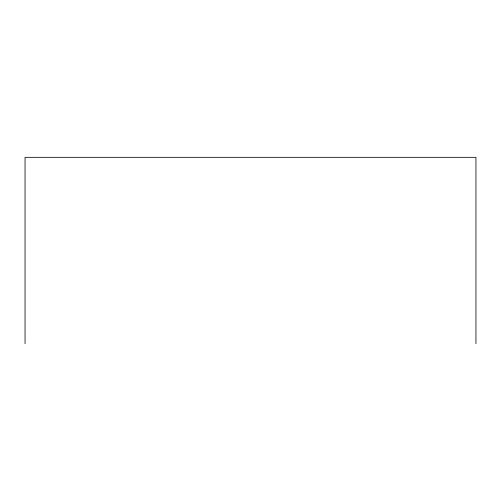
<?xml version="1.0" encoding="UTF-8"?>
<svg xmlns="http://www.w3.org/2000/svg" width="501" height="501" viewBox="0 0 501 501"><rect width="100%" height="100%" fill="white"/><g stroke="black" fill="none" stroke-linecap="round" stroke-linejoin="round"><path stroke-width="0.75" d="M475.95 343.673L475.95 157.327L25.05 157.327L25.05 343.673"/></g></svg>
